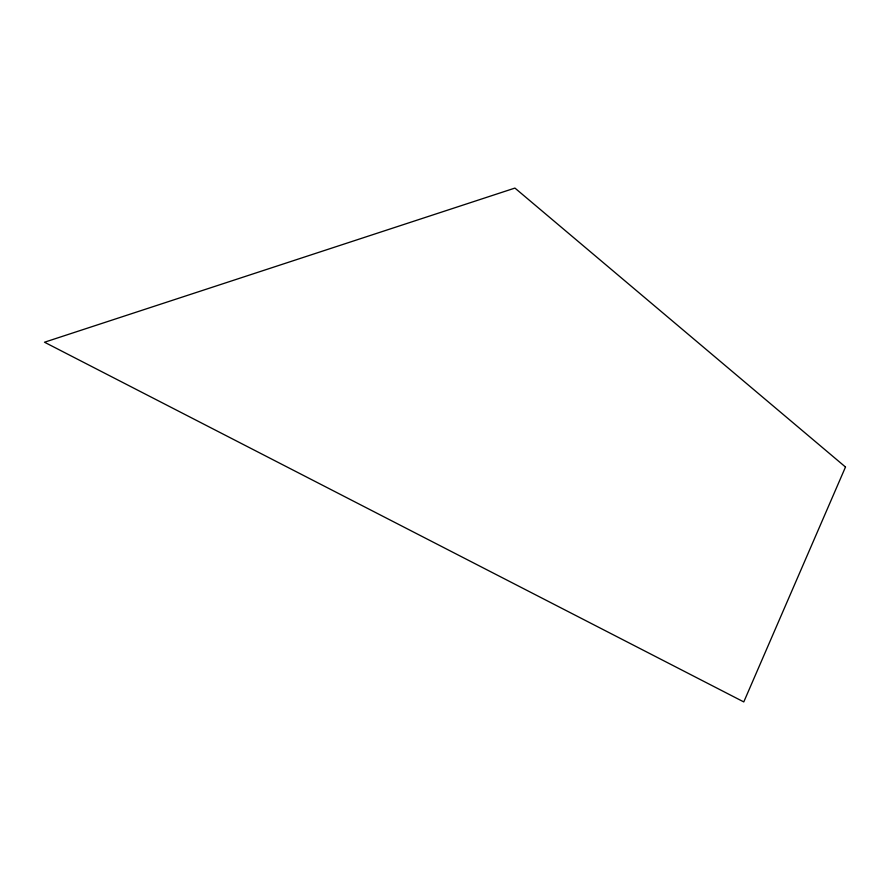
<?xml version="1.0" encoding="UTF-8"?>
<svg xmlns="http://www.w3.org/2000/svg" width="890" height="890" viewBox="0 0 890 890"><rect width="100%" height="100%" fill="white"/><g stroke="black" fill="none" stroke-linecap="round" stroke-linejoin="round"><path stroke-width="1.33" d="M845.5 467.016L743.784 701.921L44.5 342.227L514.932 188.079L845.5 467.016"/></g></svg>
